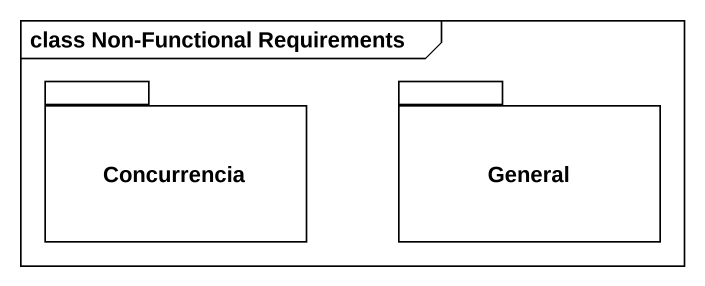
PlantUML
@startuml
mainframe class Non-Functional Requirements
package Concurrencia {
}
package General {
}
@enduml
